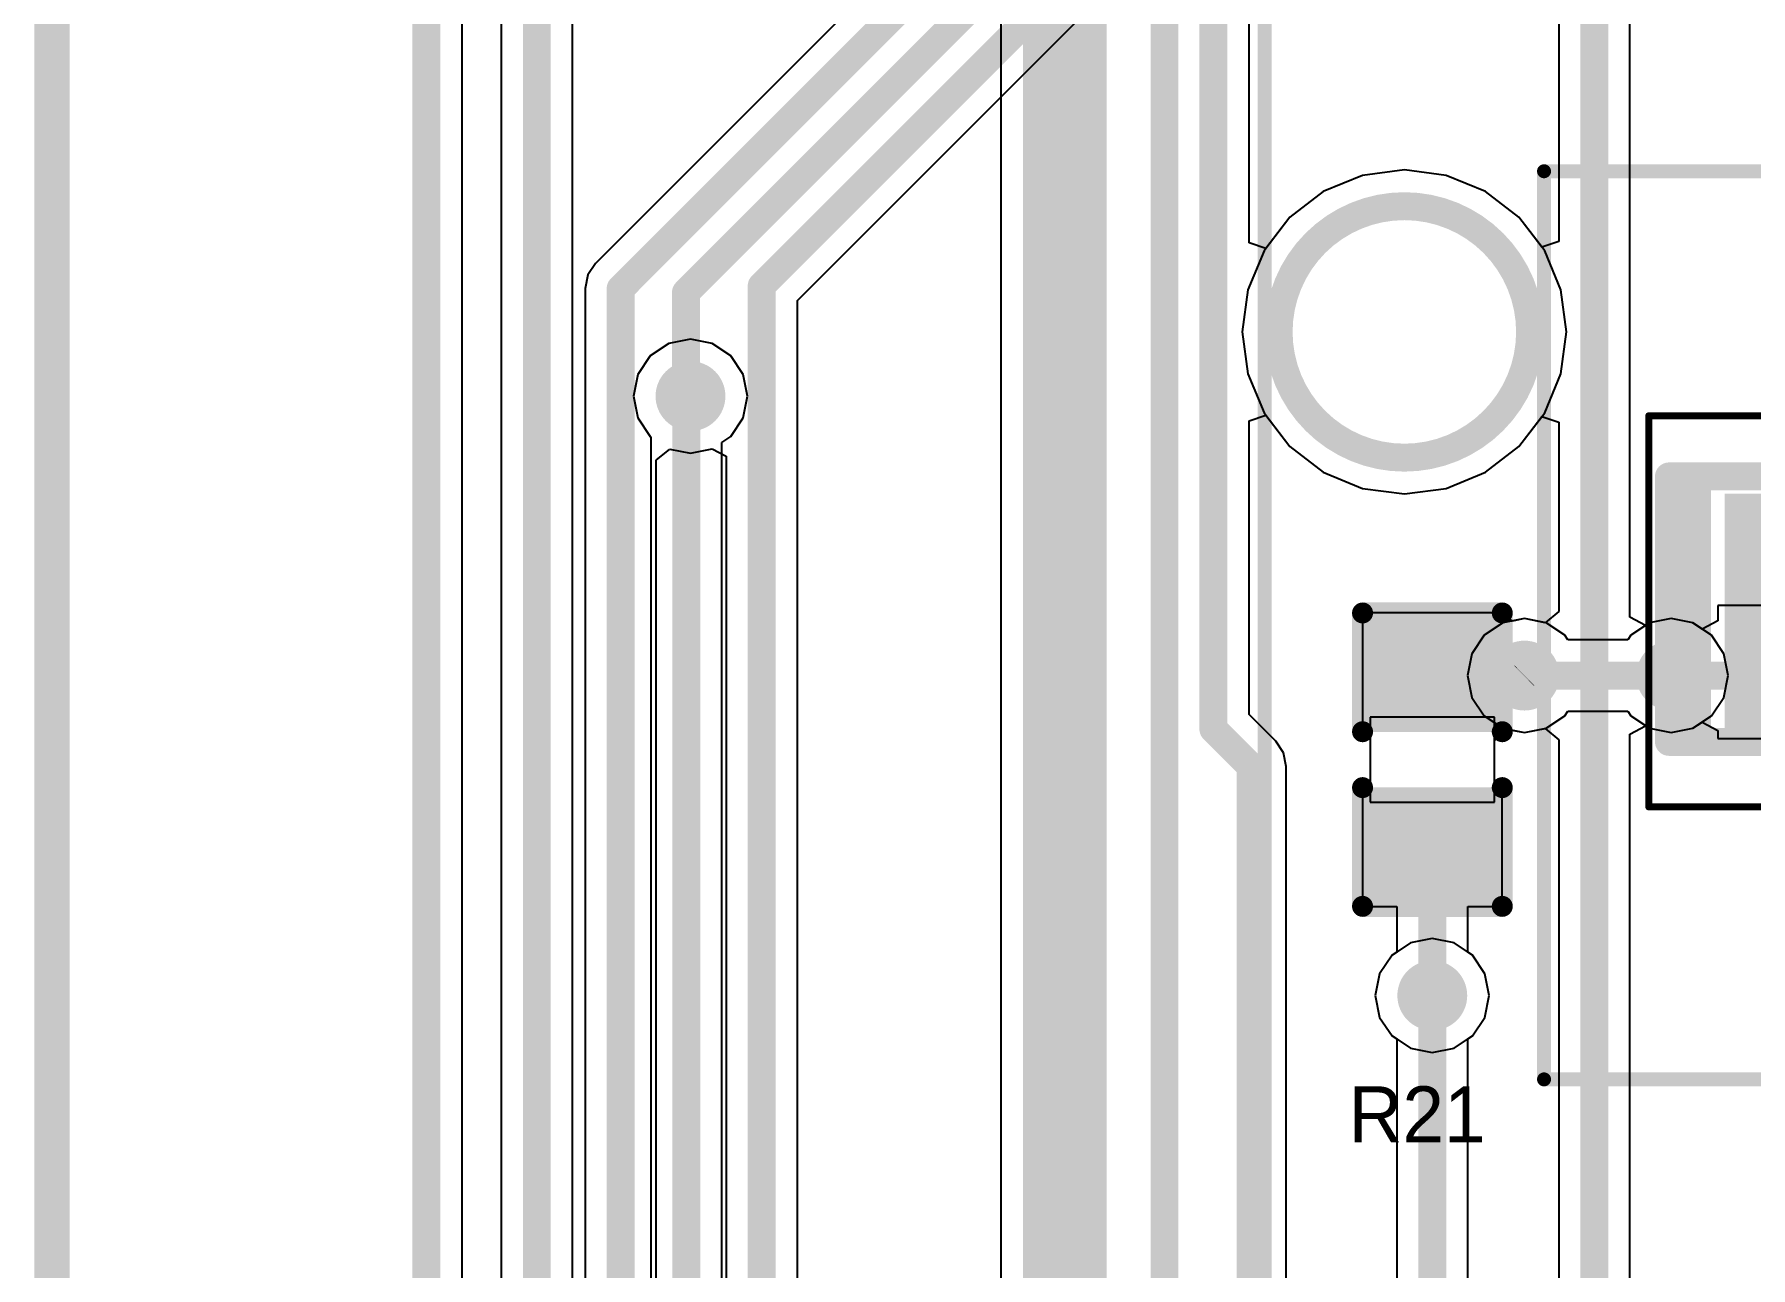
# Model space of a CAD drawing. Extents: x 10.58 to 11.54, y 9.91 to 15.27.
# Drawn here: x 10.5978 to 11.0816, y 13.5234 to 13.871 of the extents above; entities that cross this region are included whole.
import ezdxf

# ---------------------------------------------------------------- set-up
doc = ezdxf.new("R2010")
doc.units = 0
doc.layers.get('0').update_dxf_attribs({"linetype": 'CONTINUOUS'})
for name, color, linetype in [('BOTTOMLAYER', 5, 'CONTINUOUS'), ('KEEPOUTLAYER', 6, 'CONTINUOUS'), ('MULTILAYER', 9, 'CONTINUOUS'), ('TOPLAYER', 1, 'CONTINUOUS'), ('TOPOVERLAY', 2, 'CONTINUOUS'), ('TOPPASTE', 8, 'CONTINUOUS'), ('TOPSOLDER', 216, 'CONTINUOUS'), ('VIAHOLELAYER', 16, 'CONTINUOUS')]:
    doc.layers.add(name, color=color, linetype=linetype)

# ---------------------------------------------------------------- blocks, each defined once
blk = doc.blocks.new('R_0402_38')
at = {"layer": 'TOPLAYER'}
for p, q in [((0.017, 0.0175), (-0.007, 0.0175)), ((-0.007, 0.0175), (-0.007, -0.0175)), ((0.017, -0.0175), (0.017, 0.0175)), ((-0.007, -0.0175), (0.017, -0.0175))]:
    blk.add_line(p, q, dxfattribs=at)
for points in [[(-0.006811, -0.01378), (-0.006811, 0.01378), (-0.030433, -0.01378), (-0.030433, 0.01378)], [(0.040433, -0.01378), (0.040433, 0.01378), (0.016811, -0.01378), (0.016811, 0.01378)]]:
    blk.add_solid(points, dxfattribs=at)
at = {"layer": 'TOPOVERLAY', "const_width": 0.005906}
for points in [[(-0.036339, 0.019685), (-0.002874, 0.019685)], [(-0.036339, 0.019685), (-0.036339, -0.019685)], [(0.012874, 0.019685), (0.046339, 0.019685)], [(0.046339, 0.019685), (0.046339, -0.019685)], [(-0.036339, -0.019685), (-0.002874, -0.019685)], [(0.012874, -0.019685), (0.046339, -0.019685)]]:
    blk.add_lwpolyline(points, dxfattribs=at)
at = {"layer": 'TOPOVERLAY', "const_width": 0.002953}
for points in [[(-0.037815, 0.019685, 1), (-0.034862, 0.019685, 1)], [(-0.037815, 0.019685, 1), (-0.034862, 0.019685, 1)], [(-0.00435, 0.019685, 1), (-0.001398, 0.019685, 1)], [(0.011398, 0.019685, 1), (0.01435, 0.019685, 1)], [(0.044862, 0.019685, 1), (0.047815, 0.019685, 1)], [(0.044862, 0.019685, 1), (0.047815, 0.019685, 1)], [(-0.037815, -0.019685, 1), (-0.034862, -0.019685, 1)], [(-0.037815, -0.019685, 1), (-0.034862, -0.019685, 1)], [(-0.00435, -0.019685, 1), (-0.001398, -0.019685, 1)], [(0.011398, -0.019685, 1), (0.01435, -0.019685, 1)], [(0.044862, -0.019685, 1), (0.047815, -0.019685, 1)], [(0.044862, -0.019685, 1), (0.047815, -0.019685, 1)]]:
    blk.add_lwpolyline(points, format="xyb", close=True, dxfattribs=at)
at = {"layer": 'TOPPASTE'}
for points in [[(-0.006811, -0.01378), (-0.006811, 0.01378), (-0.030433, -0.01378), (-0.030433, 0.01378)], [(0.040433, -0.01378), (0.040433, 0.01378), (0.016811, -0.01378), (0.016811, 0.01378)]]:
    blk.add_solid(points, dxfattribs=at)
at = {"layer": 'TOPSOLDER'}
for points in [[(-0.002811, -0.01778), (-0.002811, 0.01778), (-0.034433, -0.01778), (-0.034433, 0.01778)], [(0.044433, -0.01778), (0.044433, 0.01778), (0.012811, -0.01778), (0.012811, 0.01778)]]:
    blk.add_solid(points, dxfattribs=at)
blk = doc.blocks.new('0603_2_LED_62')
at = {"layer": 'TOPLAYER'}
for points in [[(-0.015748, 0.04626), (-0.015748, 0.020669), (0.015748, 0.04626), (0.015748, 0.020669)], [(0.047244, 0.04626), (0.047244, 0.020669), (0.07874, 0.04626), (0.07874, 0.020669)], [(-0.015748, 0.012795), (-0.015748, -0.012795), (0.015748, 0.012795), (0.015748, -0.012795)], [(0.047244, 0.012795), (0.047244, -0.012795), (0.07874, 0.012795), (0.07874, -0.012795)]]:
    blk.add_solid(points, dxfattribs=at)
at = {"layer": 'TOPOVERLAY', "const_width": 0.007874}
for points in [[(-0.035433, 0.055118), (0.090551, 0.055118)], [(-0.035433, -0.019685), (-0.035433, 0.055118)], [(-0.027559, -0.019685), (-0.027559, 0.055118)], [(0.090551, -0.019685), (0.090551, 0.055118)], [(0.023622, 0.015748), (0.03937, 0.031496)], [(0.03937, 0), (0.03937, 0.031496)], [(0.023622, 0.015748), (0.03937, 0)], [(-0.035433, -0.019685), (0.090551, -0.019685)]]:
    blk.add_lwpolyline(points, dxfattribs=at)
at = {"layer": 'TOPOVERLAY', "const_width": 0.003937}
for points in [[(-0.037402, 0.055118, 1), (-0.033465, 0.055118, 1)], [(-0.037402, 0.055118, 1), (-0.033465, 0.055118, 1)], [(-0.029528, 0.055118, 1), (-0.025591, 0.055118, 1)], [(0.088583, 0.055118, 1), (0.09252, 0.055118, 1)], [(0.088583, 0.055118, 1), (0.09252, 0.055118, 1)], [(0.037402, 0.031496, 1), (0.041339, 0.031496, 1)], [(0.037402, 0.031496, 1), (0.041339, 0.031496, 1)], [(0.021653, 0.015748, 1), (0.02559, 0.015748, 1)], [(0.021654, 0.015748, 1), (0.025591, 0.015748, 1)], [(0.037402, 0, 1), (0.041339, 0, 1)], [(0.037402, 0, 1), (0.041339, 0, 1)], [(-0.037402, -0.019685, 1), (-0.033465, -0.019685, 1)], [(-0.037402, -0.019685, 1), (-0.033465, -0.019685, 1)], [(-0.029528, -0.019685, 1), (-0.025591, -0.019685, 1)], [(0.088583, -0.019685, 1), (0.09252, -0.019685, 1)], [(0.088583, -0.019685, 1), (0.09252, -0.019685, 1)]]:
    blk.add_lwpolyline(points, format="xyb", close=True, dxfattribs=at)
at = {"layer": 'TOPPASTE'}
for points in [[(-0.015748, 0.04626), (-0.015748, 0.020669), (0.015748, 0.04626), (0.015748, 0.020669)], [(0.047244, 0.04626), (0.047244, 0.020669), (0.07874, 0.04626), (0.07874, 0.020669)], [(-0.015748, 0.012795), (-0.015748, -0.012795), (0.015748, 0.012795), (0.015748, -0.012795)], [(0.047244, 0.012795), (0.047244, -0.012795), (0.07874, 0.012795), (0.07874, -0.012795)]]:
    blk.add_solid(points, dxfattribs=at)
at = {"layer": 'TOPSOLDER'}
for points in [[(-0.019748, 0.05026), (-0.019748, 0.016669), (0.019748, 0.05026), (0.019748, 0.016669)], [(0.043244, 0.05026), (0.043244, 0.016669), (0.08274, 0.05026), (0.08274, 0.016669)], [(-0.019748, 0.016795), (-0.019748, -0.016795), (0.019748, 0.016795), (0.019748, -0.016795)], [(0.043244, 0.016795), (0.043244, -0.016795), (0.08274, 0.016795), (0.08274, -0.016795)]]:
    blk.add_solid(points, dxfattribs=at)

msp = doc.modelspace()

# ---------------------------------------------------------------- linework, layer by layer
at = {"layer": 'BOTTOMLAYER'}
for p, q in [((10.718394, 12.651505), (10.718394, 14.576317)), ((10.729426, 14.4584), (10.729426, 13.232416)), ((10.749496, 13.236572), (10.749496, 14.454243)), ((10.870216, 14.324018), (10.870216, 13.226424)), ((10.940171, 13.812236), (10.940171, 14.125626)), ((10.97213, 13.83125), (10.961116, 13.826688)), ((10.983949, 13.832806), (10.97213, 13.83125)), ((10.995769, 13.83125), (10.983949, 13.832806)), ((11.006783, 13.826688), (10.995769, 13.83125)), ((10.961116, 13.826688), (10.951659, 13.81943)), ((11.016241, 13.81943), (11.006783, 13.826688)), ((10.951659, 13.81943), (10.944905, 13.810629)), ((11.023498, 13.809972), (11.016241, 13.81943)), ((10.944905, 13.810629), (10.940171, 13.812236)), ((11.02806, 13.798959), (11.023498, 13.809972)), ((11.029616, 13.787139), (11.02806, 13.798959)), ((11.02806, 13.77532), (11.029616, 13.787139)), ((10.776623, 13.783867), (10.771414, 13.780386)), ((10.782768, 13.785089), (10.776623, 13.783867)), ((10.788913, 13.783867), (10.782768, 13.785089)), ((10.794122, 13.780386), (10.788913, 13.783867)), ((10.771414, 13.780386), (10.767934, 13.775177)), ((10.797602, 13.775177), (10.794122, 13.780386)), ((10.767934, 13.775177), (10.766712, 13.769032)), ((10.798825, 13.769032), (10.797602, 13.775177)), ((11.023498, 13.764306), (11.02806, 13.77532)), ((10.766712, 13.769032), (10.767934, 13.762888)), ((10.797602, 13.762888), (10.798825, 13.769032)), ((10.767934, 13.762888), (10.771414, 13.757679)), ((10.794122, 13.757679), (10.797602, 13.762888)), ((10.940171, 13.762042), (10.944905, 13.763649)), ((10.940171, 13.679363), (10.940171, 13.762042)), ((10.944905, 13.763649), (10.951659, 13.754848)), ((11.016241, 13.754848), (11.023498, 13.764306)), ((10.771414, 13.757679), (10.771552, 13.757587)), ((10.771552, 13.757587), (10.771552, 13.277298)), ((10.791622, 13.756009), (10.794122, 13.757679)), ((10.791622, 13.281454), (10.791622, 13.756009)), ((10.951659, 13.754848), (10.961116, 13.747591)), ((11.006783, 13.747591), (11.016241, 13.754848)), ((10.961116, 13.747591), (10.97213, 13.743029)), ((10.995769, 13.743029), (11.006783, 13.747591)), ((10.97213, 13.743029), (10.983949, 13.741473)), ((10.983949, 13.741473), (10.995769, 13.743029)), ((11.011662, 13.705127), (11.006453, 13.701646)), ((11.017807, 13.706349), (11.011662, 13.705127)), ((11.023952, 13.705127), (11.017807, 13.706349)), ((11.029161, 13.701646), (11.023952, 13.705127)), ((11.053002, 13.705124), (11.047792, 13.701643)), ((11.059146, 13.706346), (11.053002, 13.705124)), ((11.065291, 13.705124), (11.059146, 13.706346)), ((11.0705, 13.701643), (11.065291, 13.705124)), ((11.006453, 13.701646), (11.002973, 13.696437)), ((11.030043, 13.700325), (11.029161, 13.701646)), ((11.046912, 13.700325), (11.030043, 13.700325)), ((11.047792, 13.701643), (11.046912, 13.700325)), ((11.07398, 13.696434), (11.0705, 13.701643)), ((11.002973, 13.696437), (11.00175, 13.690292)), ((11.075203, 13.69029), (11.07398, 13.696434)), ((11.00175, 13.690292), (11.002973, 13.684148)), ((11.07398, 13.684145), (11.075203, 13.69029)), ((11.002973, 13.684148), (11.006453, 13.678939)), ((11.0705, 13.678936), (11.07398, 13.684145)), ((10.947738, 13.671795), (10.940171, 13.679363)), ((11.029161, 13.678939), (11.03004, 13.680254)), ((11.03004, 13.680254), (11.046912, 13.680254)), ((11.046912, 13.680254), (11.047792, 13.678936)), ((11.006453, 13.678939), (11.011662, 13.675458)), ((11.011662, 13.675458), (11.017807, 13.674236)), ((11.017807, 13.674236), (11.023952, 13.675458)), ((11.023952, 13.675458), (11.029161, 13.678939)), ((11.047792, 13.678936), (11.053002, 13.675455)), ((11.053002, 13.675455), (11.059146, 13.674233)), ((11.059146, 13.674233), (11.065291, 13.675455)), ((11.065291, 13.675455), (11.0705, 13.678936)), ((10.949914, 13.668539), (10.947738, 13.671795)), ((10.950678, 13.664699), (10.949914, 13.668539)), ((10.950678, 13.428902), (10.950678, 13.664699)), ((10.98047, 13.611486), (10.976989, 13.606277)), ((10.985679, 13.614966), (10.98047, 13.611486)), ((10.991823, 13.616189), (10.985679, 13.614966)), ((10.997968, 13.614966), (10.991823, 13.616189)), ((11.003177, 13.611486), (10.997968, 13.614966)), ((11.006658, 13.606277), (11.003177, 13.611486)), ((10.976989, 13.606277), (10.975767, 13.600132)), ((11.00788, 13.600132), (11.006658, 13.606277)), ((10.975767, 13.600132), (10.976989, 13.593988)), ((11.006658, 13.593988), (11.00788, 13.600132)), ((10.976989, 13.593988), (10.98047, 13.588778)), ((11.003177, 13.588778), (11.006658, 13.593988)), ((10.98047, 13.588778), (10.981788, 13.587898)), ((10.981788, 13.587898), (10.981788, 13.458997)), ((11.001859, 13.587898), (11.003177, 13.588778)), ((11.001859, 13.476205), (11.001859, 13.587898))]:
    msp.add_line(p, q, dxfattribs=at)
for points, const_width in [([(10.739461, 13.232416), (10.739461, 14.4584)], 0.007874), ([(10.88828, 12.188715), (10.88828, 14.335959)], 0.023622), ([(10.916356, 13.191348), (10.916356, 14.149074)], 0.007874), ([(10.930135, 13.675206), (10.930135, 14.129782)], 0.007874), ([(10.781587, 13.767851), (10.782768, 13.769032)], 0.007874), ([(10.781587, 13.277297), (10.781587, 13.767851)], 0.007874), ([(11.017807, 13.690292), (11.01781, 13.69029)], 0.007874), ([(11.01781, 13.69029), (11.059146, 13.69029)], 0.007874), ([(10.930135, 13.675206), (10.940642, 13.664699)], 0.007874), ([(10.940642, 13.416668), (10.940642, 13.664699)], 0.007874), ([(10.991823, 13.442652), (10.991823, 13.600132)], 0.007874)]:
    msp.add_lwpolyline(points, dxfattribs=dict(at, const_width=const_width))
for points, const_width in [([(10.777847, 13.769032, 1), (10.787689, 13.769032, 1)], 0.009843), ([(10.779619, 13.767851, 1), (10.783556, 13.767851, 1)], 0.003937), ([(10.779619, 13.767851, 1), (10.783556, 13.767851, 1)], 0.003937), ([(10.7808, 13.769032, 1), (10.784737, 13.769032, 1)], 0.003937), ([(11.012886, 13.690292, 1), (11.022728, 13.690292, 1)], 0.009843), ([(11.054225, 13.69029, 1), (11.064067, 13.69029, 1)], 0.009843), ([(11.015838, 13.690292, 1), (11.019775, 13.690292, 1)], 0.003937), ([(11.015841, 13.69029, 1), (11.019778, 13.69029, 1)], 0.003937), ([(11.015841, 13.69029, 1), (11.019778, 13.69029, 1)], 0.003937), ([(11.057178, 13.69029, 1), (11.061115, 13.69029, 1)], 0.003937), ([(10.928167, 13.675206, 1), (10.932104, 13.675206, 1)], 0.003937), ([(10.928167, 13.675206, 1), (10.932104, 13.675206, 1)], 0.003937), ([(10.938674, 13.664699, 1), (10.942611, 13.664699, 1)], 0.003937), ([(10.938674, 13.664699, 1), (10.942611, 13.664699, 1)], 0.003937), ([(10.986902, 13.600132, 1), (10.996745, 13.600132, 1)], 0.009843), ([(10.989855, 13.600132, 1), (10.993792, 13.600132, 1)], 0.003937)]:
    msp.add_lwpolyline(points, format="xyb", close=True, dxfattribs=dict(at, const_width=const_width))
at = {"layer": 'KEEPOUTLAYER'}
for points, const_width in [([(10.602847, 12.93514), (10.602847, 15.102101)], 0.01), ([(10.708359, 12.641469), (10.708359, 14.586352)], 0.007874)]:
    msp.add_lwpolyline(points, dxfattribs=dict(at, const_width=const_width))
for points, const_width in [([(11.019383, 13.787139, 1), (10.948516, 13.787139, 1)], 0.007874), ([(10.946548, 13.787139, 1), (10.950485, 13.787139, 1)], 0.003937), ([(11.017414, 13.787139, 1), (11.021351, 13.787139, 1)], 0.003937)]:
    msp.add_lwpolyline(points, format="xyb", close=True, dxfattribs=dict(at, const_width=const_width))
at = {"layer": 'MULTILAYER', "const_width": 0.009843}
for points in [[(10.777847, 13.769032, 1), (10.787689, 13.769032, 1)], [(11.012886, 13.690292, 1), (11.022728, 13.690292, 1)], [(11.054225, 13.69029, 1), (11.064067, 13.69029, 1)], [(10.986902, 13.600132, 1), (10.996745, 13.600132, 1)]]:
    msp.add_lwpolyline(points, format="xyb", close=True, dxfattribs=at)
at = {"layer": 'TOPLAYER'}
for p, q in [((10.718394, 12.651505), (10.718394, 14.576317)), ((10.812882, 13.795977), (10.969942, 13.953037)), ((10.857266, 13.907719), (10.755987, 13.806441)), ((11.027457, 13.891441), (11.027457, 13.81259)), ((11.047528, 13.70677), (11.047528, 13.891441)), ((10.97213, 13.83125), (10.961116, 13.826688)), ((10.983949, 13.832806), (10.97213, 13.83125)), ((10.995769, 13.83125), (10.983949, 13.832806)), ((11.006783, 13.826688), (10.995769, 13.83125)), ((10.961116, 13.826688), (10.951659, 13.81943)), ((11.016241, 13.81943), (11.006783, 13.826688)), ((10.951659, 13.81943), (10.944401, 13.809972)), ((11.022723, 13.810982), (11.016241, 13.81943)), ((10.944401, 13.809972), (10.939839, 13.798959)), ((11.027457, 13.81259), (11.022723, 13.810982)), ((10.755987, 13.806441), (10.753812, 13.803185)), ((10.753812, 13.803185), (10.753048, 13.799345)), ((10.753048, 13.799345), (10.753048, 13.799345)), ((10.753048, 13.799345), (10.753048, 13.799345)), ((10.753048, 13.799345), (10.753048, 13.799345)), ((10.753048, 13.799345), (10.753048, 13.799345)), ((10.753048, 13.799345), (10.753048, 13.09777)), ((10.812882, 13.298183), (10.812882, 13.795977)), ((10.939839, 13.798959), (10.938283, 13.787139)), ((10.938283, 13.787139), (10.939839, 13.77532)), ((10.939839, 13.77532), (10.944401, 13.764306)), ((10.944401, 13.764306), (10.951659, 13.754848)), ((11.016241, 13.754848), (11.022723, 13.763296)), ((11.022723, 13.763296), (11.027457, 13.761689)), ((11.027457, 13.761689), (11.027457, 13.70837)), ((10.773119, 13.750955), (10.776984, 13.754126)), ((10.776984, 13.754126), (10.782768, 13.752976)), ((10.782768, 13.752976), (10.788913, 13.754198)), ((10.788913, 13.754198), (10.792812, 13.752114)), ((10.792812, 13.752114), (10.792812, 13.204463)), ((10.951659, 13.754848), (10.961116, 13.747591)), ((11.006783, 13.747591), (11.016241, 13.754848)), ((10.773119, 13.101927), (10.773119, 13.750955)), ((10.961116, 13.747591), (10.97213, 13.743029)), ((10.995769, 13.743029), (11.006783, 13.747591)), ((10.97213, 13.743029), (10.983949, 13.741473)), ((10.983949, 13.741473), (10.995769, 13.743029)), ((11.027457, 13.70837), (11.023592, 13.705198)), ((11.115612, 13.710001), (11.072305, 13.710001)), ((11.072305, 13.710001), (11.072305, 13.70574)), ((11.011544, 13.707939), (10.972174, 13.707939)), ((10.972174, 13.707939), (10.972174, 13.672506)), ((11.014423, 13.705676), (11.011544, 13.707939)), ((11.011544, 13.707939), (11.011544, 13.707939)), ((11.017807, 13.706349), (11.014423, 13.705676)), ((11.023592, 13.705198), (11.017807, 13.706349)), ((11.051938, 13.704413), (11.047528, 13.70677)), ((11.053002, 13.705124), (11.051938, 13.704413)), ((11.059146, 13.706346), (11.053002, 13.705124)), ((11.065291, 13.705124), (11.059146, 13.706346)), ((11.067896, 13.703383), (11.065291, 13.705124)), ((11.072305, 13.70574), (11.067896, 13.703383)), ((11.011544, 13.672506), (11.013224, 13.675147)), ((11.013224, 13.675147), (11.013224, 13.675147)), ((11.013224, 13.675147), (11.017807, 13.674236)), ((11.017807, 13.674236), (11.023592, 13.675387)), ((11.023592, 13.675387), (11.027457, 13.672215)), ((11.047528, 13.673809), (11.051938, 13.676166)), ((11.051938, 13.676166), (11.053002, 13.675455)), ((11.053002, 13.675455), (11.059146, 13.674233)), ((11.059146, 13.674233), (11.065291, 13.675455)), ((11.065291, 13.675455), (11.067896, 13.677196)), ((11.067896, 13.677196), (11.072305, 13.674839)), ((11.072305, 13.674839), (11.072305, 13.6726)), ((10.972174, 13.672506), (10.974359, 13.672506)), ((10.974359, 13.672506), (10.974359, 13.660695)), ((11.009359, 13.671976), (11.010005, 13.672506)), ((11.009359, 13.660695), (11.009359, 13.671976)), ((11.010005, 13.672506), (11.011544, 13.672506)), ((11.011544, 13.672506), (11.011544, 13.672506)), ((11.027457, 13.672215), (11.027457, 13.473179)), ((11.047528, 13.422995), (11.047528, 13.673809)), ((11.072305, 13.6726), (11.115612, 13.6726)), ((10.974359, 13.660695), (10.972174, 13.660695)), ((10.972174, 13.660695), (10.972174, 13.625262)), ((11.011544, 13.660695), (11.009359, 13.660695)), ((11.011544, 13.625262), (11.011544, 13.660695)), ((10.972174, 13.625262), (10.981788, 13.625262)), ((10.981788, 13.625262), (10.981788, 13.612367)), ((11.001859, 13.612367), (11.001859, 13.625262)), ((11.001859, 13.625262), (11.011544, 13.625262)), ((10.98047, 13.611486), (10.976989, 13.606277)), ((10.981788, 13.612367), (10.98047, 13.611486)), ((11.003177, 13.611486), (11.001859, 13.612367)), ((11.006658, 13.606277), (11.003177, 13.611486)), ((10.976989, 13.606277), (10.975767, 13.600132)), ((11.00788, 13.600132), (11.006658, 13.606277)), ((10.975767, 13.600132), (10.976989, 13.593988)), ((11.006658, 13.593988), (11.00788, 13.600132)), ((10.976989, 13.593988), (10.98047, 13.588778)), ((11.003177, 13.588778), (11.006658, 13.593988)), ((10.98047, 13.588778), (10.985679, 13.585298)), ((10.997968, 13.585298), (11.003177, 13.588778)), ((10.985679, 13.585298), (10.991823, 13.584076)), ((10.991823, 13.584076), (10.997968, 13.585298))]:
    msp.add_line(p, q, dxfattribs=at)
at = {"layer": 'TOPLAYER', "const_width": 0.007874}
for points in [[(10.802847, 13.800134), (10.965785, 13.963072)], [(10.763083, 13.799345), (10.867301, 13.903563)], [(10.781488, 13.798262), (10.888955, 13.905729)], [(11.037493, 13.407219), (11.037493, 13.903675)], [(10.763083, 13.09777), (10.763083, 13.799345)], [(10.781488, 13.770312), (10.781488, 13.798262)], [(10.802847, 13.204463), (10.802847, 13.800134)], [(10.781488, 13.770312), (10.782768, 13.769032)], [(10.991859, 13.690223), (11.017737, 13.690223)], [(11.017737, 13.690223), (11.017807, 13.690292)], [(11.059146, 13.69029), (11.092948, 13.69029)], [(10.991823, 13.600132), (10.991823, 13.642943)]]:
    msp.add_lwpolyline(points, dxfattribs=at)
at = {"layer": 'TOPLAYER'}
for points, const_width in [([(10.761115, 13.799345, 1), (10.765052, 13.799345, 1)], 0.003937), ([(10.761115, 13.799345, 1), (10.765052, 13.799345, 1)], 0.003937), ([(10.77952, 13.798262, 1), (10.783457, 13.798262, 1)], 0.003937), ([(10.77952, 13.798262, 1), (10.783457, 13.798262, 1)], 0.003937), ([(10.800878, 13.800134, 1), (10.804816, 13.800134, 1)], 0.003937), ([(10.800878, 13.800134, 1), (10.804816, 13.800134, 1)], 0.003937), ([(10.777847, 13.769032, 1), (10.787689, 13.769032, 1)], 0.009843), ([(10.77952, 13.770312, 1), (10.783457, 13.770312, 1)], 0.003937), ([(10.77952, 13.770312, 1), (10.783457, 13.770312, 1)], 0.003937), ([(10.7808, 13.769032, 1), (10.784737, 13.769032, 1)], 0.003937), ([(11.012886, 13.690292, 1), (11.022728, 13.690292, 1)], 0.009843), ([(11.054225, 13.69029, 1), (11.064067, 13.69029, 1)], 0.009843), ([(10.98989, 13.690223, 1), (10.993827, 13.690223, 1)], 0.003937), ([(11.015769, 13.690223, 1), (11.019706, 13.690223, 1)], 0.003937), ([(11.015769, 13.690223, 1), (11.019706, 13.690223, 1)], 0.003937), ([(11.015838, 13.690292, 1), (11.019775, 13.690292, 1)], 0.003937), ([(11.057178, 13.69029, 1), (11.061115, 13.69029, 1)], 0.003937), ([(10.989855, 13.642943, 1), (10.993792, 13.642943, 1)], 0.003937), ([(10.986902, 13.600132, 1), (10.996745, 13.600132, 1)], 0.009843), ([(10.989855, 13.600132, 1), (10.993792, 13.600132, 1)], 0.003937)]:
    msp.add_lwpolyline(points, format="xyb", close=True, dxfattribs=dict(at, const_width=const_width))
at = {"layer": 'TOPOVERLAY'}
for points, const_width in [([(10.944579, 13.491864), (10.944579, 14.791077)], 0.003937), ([(11.023319, 13.832416), (11.22017, 13.832416)], 0.003937), ([(11.023319, 13.57651), (11.023319, 13.832416)], 0.003937), ([(11.052847, 13.653281), (11.052847, 13.763517)], 0.001969), ([(11.052847, 13.763517), (11.190642, 13.763517)], 0.001969), ([(11.052847, 13.653281), (11.190642, 13.653281)], 0.001969), ([(11.023319, 13.57651), (11.22017, 13.57651)], 0.003937)]:
    msp.add_lwpolyline(points, dxfattribs=dict(at, const_width=const_width))
for points, const_width in [([(11.022335, 13.832416, 1), (11.024304, 13.832416, 1)], 0.001969), ([(11.022335, 13.832416, 1), (11.024304, 13.832416, 1)], 0.001969), ([(11.052355, 13.763517, 1), (11.053339, 13.763517, 1)], 0.000984), ([(11.052355, 13.763517, 1), (11.053339, 13.763517, 1)], 0.000984), ([(11.052355, 13.653281, 1), (11.053339, 13.653281, 1)], 0.000984), ([(11.052355, 13.653281, 1), (11.053339, 13.653281, 1)], 0.000984), ([(11.022335, 13.57651, 1), (11.024304, 13.57651, 1)], 0.001969), ([(11.022335, 13.57651, 1), (11.024304, 13.57651, 1)], 0.001969)]:
    msp.add_lwpolyline(points, format="xyb", close=True, dxfattribs=dict(at, const_width=const_width))
at = {"layer": 'VIAHOLELAYER', "const_width": 0.005906}
for points in [[(10.779815, 13.769032, 1), (10.785721, 13.769032, 1)], [(11.014854, 13.690292, 1), (11.02076, 13.690292, 1)], [(11.056193, 13.69029, 1), (11.062099, 13.69029, 1)], [(10.988871, 13.600132, 1), (10.994776, 13.600132, 1)]]:
    msp.add_lwpolyline(points, format="xyb", close=True, dxfattribs=at)

# ---------------------------------------------------------------- block references
for name, p, rotation in [('0603_2_LED_62', (11.093959, 13.691301), 360), ('R_0402_38', (10.991859, 13.661601), 90)]:
    msp.add_blockref(name, p, dxfattribs=dict(rotation=rotation))

# ---------------------------------------------------------------- texts
at = {"layer": 'TOPOVERLAY'}
msp.add_text('R21', height=0.015748, rotation=360, dxfattribs=at).set_placement((10.968201, 13.558794))

doc.saveas('drawing.dxf')
